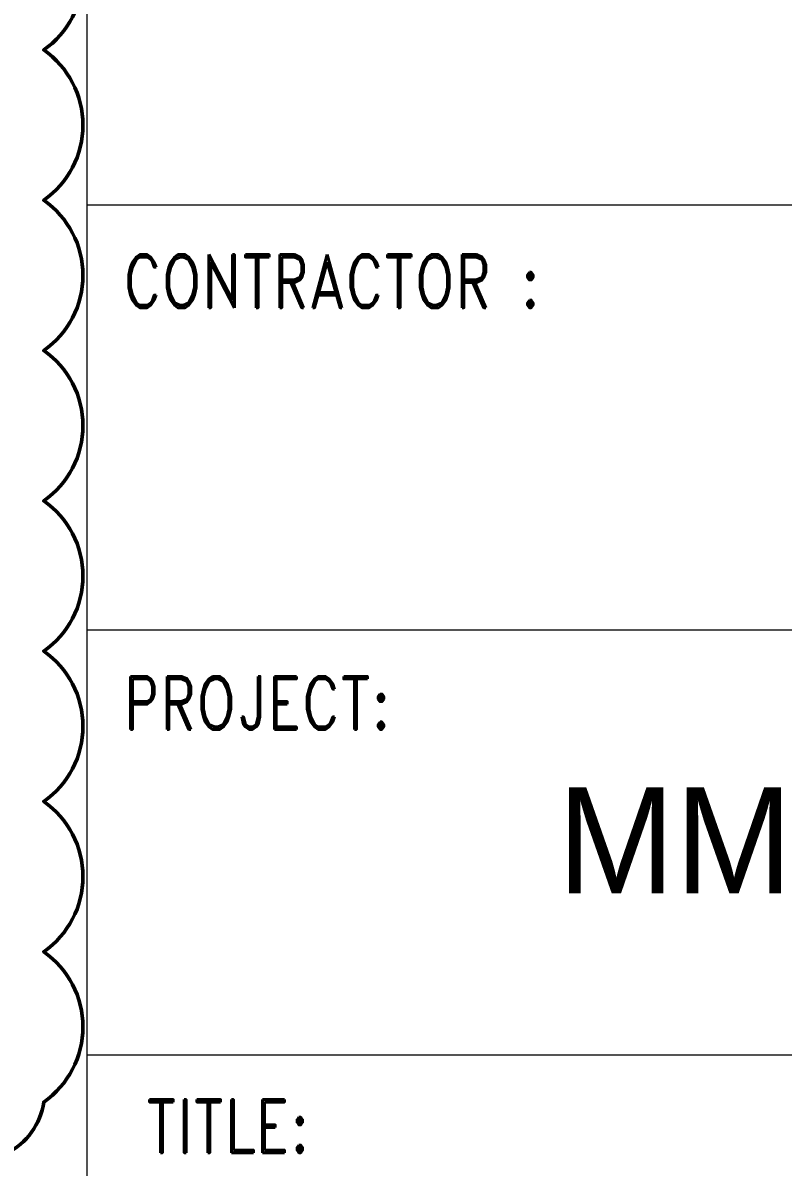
# Model space of a CAD drawing. Header units: millimetres. Extents: x -300 to 383236, y -195106 to -144646.
# Drawn here: x 369612 to 372647, y -190498 to -185931 of the extents above; entities that cross this region are included whole.
import ezdxf
from ezdxf.enums import TextEntityAlignment as Align

# ---------------------------------------------------------------- set-up
doc = ezdxf.new("R2010")
doc.units = ezdxf.units.MM
doc.header["$LTSCALE"] = 60
doc.layers.add('1', color=7, linetype='Continuous')
doc.layers.add('C_REV', color=4, linetype='Continuous', lineweight=50)
doc.layers.add('TAN-TIT', color=30, linetype='Continuous', lineweight=0)
doc.styles.add('KJR', font='arial.ttf', dxfattribs={"width": 0.8})
doc.styles.add('RD6', font='ROMAND.shx', dxfattribs={"width": 0.83, "height": 6})

# ---------------------------------------------------------------- blocks, each defined once
blk = doc.blocks.new('BORDER')
at = {"layer": 'TAN-TIT'}
for p, q in [((193237, 44987), (193237, 3520)), ((193237, 28163), (232823, 28163)), ((193237, 22508), (232823, 22508)), ((193237, 16852), (232823, 16852))]:
    blk.add_line(p, q, dxfattribs=at)
at = {"style": 'KJR', "width": 0.9519}
blk.add_text('MMRP CHALK RIVER PROJECT', height=1413.79, dxfattribs=at).set_placement((199500, 19000), (227600, 19000), align=Align.FIT)
at = {"layer": 'TAN-TIT', "style": 'RD6', "width": 0.8}
for s, p in [('CONTRACTOR :', (193724, 26794)), ('PROJECT:', (193724, 21182)), ('TITLE:', (194025, 15551))]:
    blk.add_text(s, height=706.9, dxfattribs=at).set_placement(p)

msp = doc.modelspace()

# ---------------------------------------------------------------- linework, layer by layer
at = {"layer": 'C_REV'}
msp.add_lwpolyline([(369295.3, -190438.8, 0.520567), (369695.3, -190238.8, 0.520567), (369695.3, -189638.8, 0.520567), (369695.3, -189038.8, 0.520567), (369695.3, -188438.8, 0.520567), (369695.3, -187838.8, 0.520567), (369695.3, -187238.8, 0.520567), (369695.3, -186638.8, 0.520567), (369695.3, -186038.8, 0.520567), (369695.3, -185438.8, 0.520567), (369695.3, -184838.8, 0.520567), (369695.3, -184238.8, 0.520567), (369695.3, -183638.8, 0.520567), (369695.3, -183038.8, 0.520567), (369695.3, -182438.8, 0.520567), (369695.3, -181838.8, 0.520567), (369695.3, -181238.8, 0.520567), (369695.3, -180438.8, 0.520567)], format="xyb", dxfattribs=at)

# ---------------------------------------------------------------- block references
at = {"layer": '1', "xscale": 0.3, "yscale": 0.3, "zscale": 0.3}
msp.add_blockref('BORDER', (311895.7, -195106.1), dxfattribs=at)

doc.saveas('drawing.dxf')
